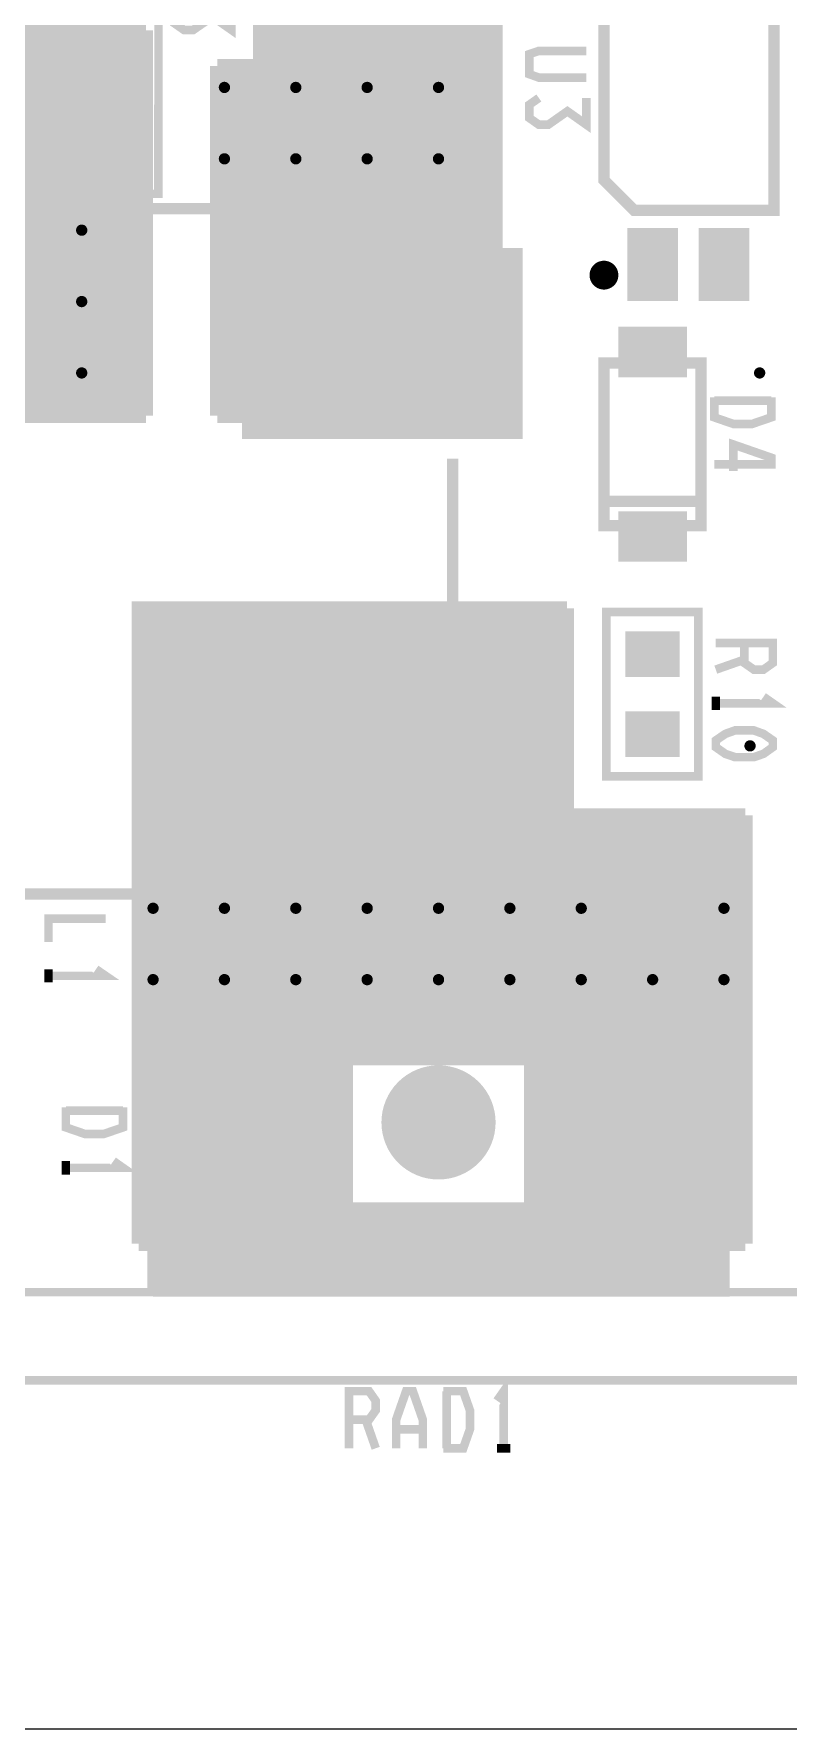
# Model space of a CAD drawing. Extents: x -5 to 112, y -5 to 71.
# Drawn here: x 19.47 to 32.89, y -5.08 to 25.08 of the extents above; entities that cross this region are included whole.
import ezdxf

# ---------------------------------------------------------------- set-up
doc = ezdxf.new("R2010")
doc.units = 0
doc.header["$MEASUREMENT"] = 0
doc.layers.get('0').update_dxf_attribs({"linetype": 'CONTINUOUS'})
for name, color, linetype in [('25-336-0_DRL', 6, 'CONTINUOUS'), ('25-336-0_SMT', 254, 'CONTINUOUS'), ('25-336-0_SST', 1, 'CONTINUOUS')]:
    doc.layers.add(name, color=color, linetype=linetype)

# ---------------------------------------------------------------- blocks, each defined once
blk = doc.blocks.new('ROUND_75')
at = {"const_width": 0.54991}
blk.add_lwpolyline([(-0.274954, 0, 1), (0.274954, 0, 1)], format="xyb", close=True, dxfattribs=at)
blk = doc.blocks.new('ROUND_79')
at = {"const_width": 0.10033}
blk.add_lwpolyline([(-0.050164, 0, 1), (0.050164, 0, 1)], format="xyb", close=True, dxfattribs=at)
blk = doc.blocks.new('ROUND_82')
at = {"const_width": 0.10033}
blk.add_lwpolyline([(-0.050164, 0, 1), (0.050164, 0, 1)], format="xyb", close=True, dxfattribs=at)
blk = doc.blocks.new('RECTANGLE_2')
blk.add_solid([(0.4826, 0.4064), (0.4826, -0.4064), (-0.4826, 0.4064), (-0.4826, -0.4064)])
blk = doc.blocks.new('ROUND_14')
at = {"const_width": 1.016}
blk.add_lwpolyline([(-0.508, 0, 1), (0.508, 0, 1)], format="xyb", close=True, dxfattribs=at)
blk = doc.blocks.new('RECTANGLE_16')
blk.add_solid([(1.3716, 1.0795), (1.3716, -1.0795), (-1.3716, 1.0795), (-1.3716, -1.0795)])
blk = doc.blocks.new('RECTANGLE_17')
blk.add_solid([(0.6096, 0.44958), (0.6096, -0.44958), (-0.6096, 0.44958), (-0.6096, -0.44958)])
blk = doc.blocks.new('RECTANGLE_36')
blk.add_solid([(2.49936, 1.69926), (2.49936, -1.69926), (-2.49936, 1.69926), (-2.49936, -1.69926)])
blk = doc.blocks.new('RECTANGLE_49')
blk.add_solid([(0.44958, 0.65024), (0.44958, -0.65024), (-0.44958, 0.65024), (-0.44958, -0.65024)])

msp = doc.modelspace()

# ---------------------------------------------------------------- linework, layer by layer
at = {"layer": '25-336-0_DRL'}
msp.add_line((111.76, -5.08), (-5.08, -5.08), dxfattribs=at)
at = {"layer": '25-336-0_SMT', "const_width": 0.254}
for points in [[(27.686, 36.957), (27.686, 18.288), (22.733, 18.288)], [(23.5204, 36.957), (23.5204, 18.288)], [(23.749, 36.957), (23.749, 18.288)], [(23.9776, 36.957), (23.9776, 18.288)], [(24.2062, 36.957), (24.2062, 18.288)], [(24.4348, 36.957), (24.4348, 18.288)], [(24.6634, 36.957), (24.6634, 18.288)], [(24.892, 36.957), (24.892, 18.288)], [(25.1206, 36.957), (25.1206, 18.288)], [(25.3492, 36.957), (25.3492, 18.288)], [(25.5778, 36.957), (25.5778, 18.288)], [(25.8064, 36.957), (25.8064, 18.288)], [(26.035, 36.957), (26.035, 18.288)], [(26.2636, 36.957), (26.2636, 18.288)], [(26.4922, 36.957), (26.4922, 18.288)], [(26.7208, 36.957), (26.7208, 18.288)], [(26.9494, 36.957), (26.9494, 18.288)], [(27.178, 36.957), (27.178, 18.288)], [(27.4066, 36.957), (27.4066, 18.288)], [(27.6352, 36.957), (27.6352, 18.288)], [(23.495, 27.432), (23.495, 24.511)], [(21.463, 25.146), (17.907, 25.146), (17.907, 24.13), (-3.556, 24.13), (-3.556, 5.08)], [(21.463, 24.9174), (17.907, 24.9174)], [(19.4056, 25.146), (19.4056, 18.288)], [(19.6342, 25.146), (19.6342, 18.288)], [(19.8628, 25.146), (19.8628, 18.288)], [(20.0914, 25.146), (20.0914, 18.288)], [(20.32, 25.146), (20.32, 18.288)], [(20.5486, 25.146), (20.5486, 18.288)], [(20.7772, 25.146), (20.7772, 18.288)], [(21.0058, 25.146), (21.0058, 18.288)], [(21.2344, 25.146), (21.2344, 18.288)], [(21.463, 25.146), (21.463, 18.288)], [(27.686, 25.019), (23.495, 25.019)], [(21.463, 24.6888), (17.907, 24.6888)], [(27.686, 24.7904), (23.495, 24.7904)], [(21.463, 24.4602), (17.907, 24.4602)], [(22.733, 24.511), (22.733, 18.288)], [(23.495, 24.511), (22.733, 24.511)], [(27.686, 24.3332), (22.733, 24.3332)], [(22.8346, 24.511), (22.8346, 18.288)], [(23.0632, 24.511), (23.0632, 18.288)], [(23.2918, 24.511), (23.2918, 18.288)], [(27.686, 24.5618), (23.495, 24.5618)], [(21.463, 24.2316), (17.907, 24.2316)], [(27.686, 24.1046), (22.733, 24.1046)], [(21.463, 24.003), (-3.556, 24.003)], [(21.463, 23.7744), (-3.556, 23.7744)], [(27.686, 23.876), (22.733, 23.876)], [(21.463, 23.5458), (-3.556, 23.5458)], [(27.686, 23.6474), (22.733, 23.6474)], [(27.686, 23.4188), (22.733, 23.4188)], [(21.463, 23.3172), (-3.556, 23.3172)], [(27.686, 23.1902), (22.733, 23.1902)], [(21.463, 23.0886), (-3.556, 23.0886)], [(21.463, 22.86), (-3.556, 22.86)], [(27.686, 22.9616), (22.733, 22.9616)], [(21.463, 22.6314), (-3.556, 22.6314)], [(27.686, 22.733), (22.733, 22.733)], [(27.686, 22.5044), (22.733, 22.5044)], [(21.463, 22.4028), (-3.556, 22.4028)], [(27.686, 22.2758), (22.733, 22.2758)], [(21.463, 22.1742), (-3.556, 22.1742)], [(21.463, 21.9456), (-3.556, 21.9456)], [(27.686, 22.0472), (22.733, 22.0472)], [(21.463, 21.717), (-3.556, 21.717)], [(27.686, 21.8186), (22.733, 21.8186)], [(21.463, 21.4884), (-3.556, 21.4884)], [(27.686, 21.59), (22.733, 21.59)], [(27.686, 21.3614), (22.733, 21.3614)], [(21.463, 21.2598), (-3.556, 21.2598)], [(21.463, 21.0312), (-3.556, 21.0312)], [(27.686, 21.1328), (22.733, 21.1328)], [(21.463, 20.8026), (-3.556, 20.8026)], [(27.686, 20.9042), (22.733, 20.9042)], [(21.463, 20.574), (-3.556, 20.574)], [(27.686, 20.6756), (22.733, 20.6756)], [(27.686, 20.447), (22.733, 20.447)], [(21.463, 20.3454), (-3.556, 20.3454)], [(21.463, 20.1168), (-3.556, 20.1168)], [(27.686, 20.2184), (22.733, 20.2184)], [(21.463, 19.8882), (-3.556, 19.8882)], [(27.686, 19.9898), (22.733, 19.9898)], [(21.463, 19.6596), (-3.556, 19.6596)], [(27.686, 19.7612), (22.733, 19.7612)], [(27.686, 19.5326), (22.733, 19.5326)], [(21.463, 19.431), (-3.556, 19.431)], [(21.463, 19.2024), (-3.556, 19.2024)], [(27.686, 19.304), (22.733, 19.304)], [(21.463, 18.9738), (-3.556, 18.9738)], [(27.686, 19.0754), (22.733, 19.0754)], [(21.463, 18.7452), (-3.556, 18.7452)], [(27.686, 18.8468), (22.733, 18.8468)], [(27.686, 18.6182), (22.733, 18.6182)], [(21.463, 18.5166), (-3.556, 18.5166)], [(21.463, 18.288), (12.065, 18.288)], [(27.686, 18.3896), (22.733, 18.3896)], [(28.956, 14.859), (21.336, 14.859), (21.336, 6.604)], [(21.4376, 14.859), (21.4376, 3.556)], [(21.6662, 14.859), (21.6662, 3.556)], [(21.8948, 14.859), (21.8948, 3.556)], [(22.1234, 14.859), (22.1234, 3.556)], [(22.352, 14.859), (22.352, 3.556)], [(22.5806, 14.859), (22.5806, 3.556)], [(22.8092, 14.859), (22.8092, 3.556)], [(23.0378, 14.859), (23.0378, 3.556)], [(23.2664, 14.859), (23.2664, 3.556)], [(23.495, 14.859), (23.495, 3.556)], [(23.7236, 14.859), (23.7236, 3.556)], [(23.9522, 14.859), (23.9522, 3.556)], [(24.1808, 14.859), (24.1808, 3.556)], [(24.4094, 14.859), (24.4094, 3.556)], [(24.638, 14.859), (24.638, 3.556)], [(24.8666, 14.859), (24.8666, 3.556)], [(25.0952, 14.859), (25.0952, 6.858)], [(25.3238, 14.859), (25.3238, 6.858)], [(25.5524, 14.859), (25.5524, 6.858)], [(25.781, 14.859), (25.781, 6.858)], [(26.0096, 14.859), (26.0096, 6.858)], [(26.2382, 14.859), (26.2382, 6.858)], [(26.4668, 14.859), (26.4668, 6.858)], [(26.6954, 14.859), (26.6954, 6.858)], [(26.924, 14.859), (26.924, 6.858)], [(27.1526, 14.859), (27.1526, 6.858)], [(27.3812, 14.859), (27.3812, 6.858)], [(27.6098, 14.859), (27.6098, 6.858)], [(27.8384, 14.859), (27.8384, 6.858)], [(28.067, 14.859), (28.067, 6.858)], [(28.2956, 14.859), (28.2956, 6.858)], [(28.5242, 14.859), (28.5242, 3.556)], [(28.7528, 14.859), (28.7528, 3.556)], [(28.956, 14.859), (28.956, 11.176)], [(28.956, 14.6304), (21.336, 14.6304)], [(28.956, 14.4018), (21.336, 14.4018)], [(28.956, 14.1732), (21.336, 14.1732)], [(28.956, 13.9446), (21.336, 13.9446)], [(28.956, 13.716), (21.336, 13.716)], [(28.956, 13.4874), (21.336, 13.4874)], [(28.956, 13.2588), (21.336, 13.2588)], [(28.956, 13.0302), (21.336, 13.0302)], [(28.956, 12.8016), (21.336, 12.8016)], [(28.956, 12.573), (21.336, 12.573)], [(28.956, 12.3444), (21.336, 12.3444)], [(28.956, 12.1158), (21.336, 12.1158)], [(28.956, 11.8872), (21.336, 11.8872)], [(28.956, 11.6586), (21.336, 11.6586)], [(28.956, 11.43), (21.336, 11.43)], [(28.956, 11.2014), (21.336, 11.2014)], [(32.131, 11.176), (28.956, 11.176)], [(28.9814, 11.176), (28.9814, 3.556)], [(29.21, 11.176), (29.21, 3.556)], [(29.4386, 11.176), (29.4386, 3.556)], [(29.6672, 11.176), (29.6672, 3.556)], [(29.8958, 11.176), (29.8958, 3.556)], [(30.1244, 11.176), (30.1244, 3.556)], [(30.353, 11.176), (30.353, 3.556)], [(30.5816, 11.176), (30.5816, 3.556)], [(30.8102, 11.176), (30.8102, 3.556)], [(31.0388, 11.176), (31.0388, 3.556)], [(31.2674, 11.176), (31.2674, 3.556)], [(31.496, 11.176), (31.496, 3.556)], [(31.7246, 11.176), (31.7246, 3.556)], [(31.9532, 11.176), (31.9532, 3.556)], [(32.131, 11.176), (32.131, 3.556)], [(32.131, 10.9728), (21.336, 10.9728)], [(32.131, 10.7442), (21.336, 10.7442)], [(32.131, 10.5156), (21.336, 10.5156)], [(32.131, 10.287), (21.336, 10.287)], [(32.131, 10.0584), (21.336, 10.0584)], [(32.131, 9.8298), (21.336, 9.8298)], [(32.131, 9.6012), (21.336, 9.6012)], [(32.131, 9.3726), (21.336, 9.3726)], [(32.131, 9.144), (21.336, 9.144)], [(32.131, 8.9154), (21.336, 8.9154)], [(32.131, 8.6868), (21.336, 8.6868)], [(32.131, 8.4582), (21.336, 8.4582)], [(32.131, 8.2296), (21.336, 8.2296)], [(32.131, 8.001), (21.336, 8.001)], [(32.131, 7.7724), (21.336, 7.7724)], [(32.131, 7.5438), (21.336, 7.5438)], [(32.131, 7.3152), (21.336, 7.3152)], [(32.131, 7.0866), (21.336, 7.0866)], [(25.019, 6.858), (21.336, 6.858)], [(25.019, 6.858), (25.019, 3.556)], [(28.321, 6.858), (25.019, 6.858)], [(28.321, 6.858), (28.321, 3.556)], [(32.131, 6.858), (28.321, 6.858)], [(25.019, 6.6294), (21.336, 6.6294)], [(21.336, 6.604), (21.336, 3.556)], [(32.131, 6.6294), (28.321, 6.6294)], [(25.019, 6.4008), (21.336, 6.4008)], [(32.131, 6.4008), (28.321, 6.4008)], [(25.019, 6.1722), (21.336, 6.1722)], [(25.019, 5.9436), (21.336, 5.9436)], [(32.131, 6.1722), (28.321, 6.1722)], [(32.131, 5.9436), (28.321, 5.9436)], [(25.019, 5.715), (21.336, 5.715)], [(32.131, 5.715), (28.321, 5.715)], [(25.019, 5.4864), (21.336, 5.4864)], [(32.131, 5.4864), (28.321, 5.4864)], [(25.019, 5.2578), (21.336, 5.2578)], [(25.019, 5.0292), (21.336, 5.0292)], [(32.131, 5.2578), (28.321, 5.2578)], [(32.131, 5.0292), (28.321, 5.0292)], [(25.019, 4.8006), (21.336, 4.8006)], [(32.131, 4.8006), (28.321, 4.8006)], [(25.019, 4.572), (21.336, 4.572)], [(32.131, 4.572), (28.321, 4.572)], [(25.019, 4.3434), (21.336, 4.3434)], [(25.019, 4.1148), (21.336, 4.1148)], [(32.131, 4.3434), (28.321, 4.3434)], [(32.131, 4.1148), (28.321, 4.1148)], [(25.019, 3.8862), (21.336, 3.8862)], [(32.131, 3.8862), (28.321, 3.8862)], [(25.019, 3.6576), (21.336, 3.6576)], [(25.019, 3.556), (21.336, 3.556)], [(32.131, 3.6576), (28.321, 3.6576)], [(32.131, 3.556), (28.321, 3.556)]]:
    msp.add_lwpolyline(points, dxfattribs=at)
at = {"layer": '25-336-0_SST'}
for points, const_width in [([(17.68856, 28.22956), (17.68602, 23.876), (17.68602, 22.2377), (21.68398, 22.2377), (21.6916, 29.3624), (21.2344, 29.8196), (18.034, 29.8196), (17.6784, 29.3878), (17.68856, 28.22956)], 0.1524), ([(29.6164, 22.479), (29.6164, 26.289), (32.639, 26.289), (32.639, 21.9456), (30.1498, 21.9456), (29.6164, 22.479)], 0.20066), ([(22.13864, 25.6286), (21.96846, 25.50922), (21.96846, 25.273), (22.13864, 25.15362), (22.30628, 25.15362), (22.64664, 25.38984), (22.98446, 25.15362), (22.98446, 25.6286)], 0.1524), ([(29.30144, 24.30526), (28.45562, 24.30526), (28.28544, 24.36622), (28.28544, 24.72182), (28.45562, 24.78024), (29.30144, 24.78024)], 0.1524), ([(28.45562, 23.94204), (28.28544, 23.82266), (28.28544, 23.58644), (28.45562, 23.46706), (28.62326, 23.46706), (28.96362, 23.70582), (29.30144, 23.46706), (29.30144, 23.94204)], 0.1524), ([(26.924, 21.463), (26.924, 21.971), (13.716, 21.971), (13.716, 21.463)], 0.20066), ([(29.78404, 20.84832), (29.44368, 20.84832)], 0.1524), ([(29.53512, 20.95246), (29.53512, 20.62734)], 0.1524), ([(29.67228, 20.96008), (29.67228, 20.61972)], 0.1524), ([(29.77642, 20.71116), (29.4513, 20.71116)], 0.1524), ([(31.3436, 16.3576), (31.3436, 16.3322), (29.6164, 16.3322), (29.6164, 19.2278), (31.3436, 19.2278), (31.3436, 16.3576)], 0.20066), ([(31.57728, 18.61566), (31.57728, 18.26006), (31.9151, 18.14322), (32.25292, 18.14322), (32.59328, 18.26006), (32.59328, 18.61566)], 0.1524), ([(31.57728, 18.55724), (32.59328, 18.55724)], 0.1524), ([(31.9151, 17.30502), (31.9151, 17.77746), (32.59328, 17.54124), (32.59328, 17.42186), (31.57728, 17.42186)], 0.1524), ([(26.924, 17.526), (26.924, 14.224)], 0.20066), ([(31.3182, 16.764), (29.6672, 16.764)], 0.20066), ([(29.6545, 14.7955), (29.6545, 11.8745), (31.2928, 11.8745), (31.2928, 14.7955), (29.6545, 14.7955)], 0.1524), ([(32.11237, 14.24593), (32.11237, 13.89033), (32.28255, 13.77095), (32.45273, 13.77095), (32.62037, 13.89033), (32.62037, 14.24593), (31.60437, 14.24593)], 0.1524), ([(32.11237, 13.94875), (31.60437, 13.77095)], 0.1524), ([(31.60437, 13.05213), (31.60437, 13.28835)], 0.1524), ([(31.60437, 13.17151), (32.62037, 13.17151), (32.45273, 13.28835)], 0.1524), ([(31.60437, 12.51111), (31.77455, 12.62795), (31.94473, 12.68891), (32.28255, 12.68891), (32.45273, 12.62795), (32.62037, 12.51111), (32.62037, 12.39173), (32.45273, 12.27235), (32.28255, 12.21393), (31.94473, 12.21393), (31.77455, 12.27235), (31.60437, 12.39173), (31.60437, 12.51111)], 0.1524), ([(26.924, 10.287), (26.924, 9.779), (13.716, 9.779), (13.716, 10.287)], 0.20066), ([(19.72818, 8.92302), (19.72818, 9.33958), (20.74418, 9.33958)], 0.1524), ([(19.72818, 8.2042), (19.72818, 8.44042)], 0.1524), ([(19.72818, 8.32358), (20.74418, 8.32358), (20.574, 8.44042)], 0.1524), ([(18.43024, 7.7597), (18.72996, 2.69494), (34.61004, 2.69494), (34.90976, 7.7597)], 0.1524), ([(21.59, 3.175), (21.59, 6.985), (22.225, 7.62), (31.115, 7.62), (31.75, 6.985), (31.75, 3.175), (21.59, 3.175)], 0.2032), ([(20.03806, 5.9817), (20.03806, 5.6261), (20.37588, 5.50926), (20.7137, 5.50926), (21.05406, 5.6261), (21.05406, 5.9817)], 0.1524), ([(20.03806, 5.92328), (21.05406, 5.92328)], 0.1524), ([(20.03806, 4.7879), (20.03806, 5.02666)], 0.1524), ([(20.03806, 4.90728), (21.05406, 4.90728), (20.88388, 5.02666)], 0.1524), ([(21.59, 4.191), (31.75, 4.191)], 0.2032), ([(31.75, 4.191), (31.75, 2.71526), (21.59, 2.71526)], 0.2032), ([(21.59, 4.191), (21.59, 2.71526)], 0.2032), ([(31.75, 4.191), (21.59, 4.191)], 0.2032), ([(21.78304, 4.191), (21.78304, 2.71526)], 0.2032), ([(21.96592, 4.191), (21.96592, 2.71526)], 0.2032), ([(22.1488, 4.191), (22.1488, 2.71526)], 0.2032), ([(22.33168, 4.191), (22.33168, 2.71526)], 0.2032), ([(22.51456, 4.191), (22.51456, 2.71526)], 0.2032), ([(22.69744, 4.191), (22.69744, 2.71526)], 0.2032), ([(22.88032, 4.191), (22.88032, 2.71526)], 0.2032), ([(23.0632, 4.191), (23.0632, 2.71526)], 0.2032), ([(23.24608, 4.191), (23.24608, 2.71526)], 0.2032), ([(23.42896, 4.191), (23.42896, 2.71526)], 0.2032), ([(23.61184, 4.191), (23.61184, 2.71526)], 0.2032), ([(23.79472, 4.191), (23.79472, 2.71526)], 0.2032), ([(23.9776, 4.191), (23.9776, 2.71526)], 0.2032), ([(24.16048, 4.191), (24.16048, 2.71526)], 0.2032), ([(24.34336, 4.191), (24.34336, 2.71526)], 0.2032), ([(24.52624, 4.191), (24.52624, 2.71526)], 0.2032), ([(24.70912, 4.191), (24.70912, 2.71526)], 0.2032), ([(24.892, 4.191), (24.892, 2.71526)], 0.2032), ([(25.07488, 4.191), (25.07488, 2.71526)], 0.2032), ([(25.25776, 4.191), (25.25776, 2.71526)], 0.2032), ([(25.44064, 4.191), (25.44064, 2.71526)], 0.2032), ([(25.62352, 4.191), (25.62352, 2.71526)], 0.2032), ([(25.8064, 4.191), (25.8064, 2.71526)], 0.2032), ([(25.98928, 4.191), (25.98928, 2.71526)], 0.2032), ([(26.17216, 4.191), (26.17216, 2.71526)], 0.2032), ([(26.35504, 4.191), (26.35504, 2.71526)], 0.2032), ([(26.53792, 4.191), (26.53792, 2.71526)], 0.2032), ([(26.7208, 4.191), (26.7208, 2.71526)], 0.2032), ([(26.90368, 4.191), (26.90368, 2.71526)], 0.2032), ([(27.08656, 4.191), (27.08656, 2.71526)], 0.2032), ([(27.26944, 4.191), (27.26944, 2.71526)], 0.2032), ([(27.45232, 4.191), (27.45232, 2.71526)], 0.2032), ([(27.6352, 4.191), (27.6352, 2.71526)], 0.2032), ([(27.81808, 4.191), (27.81808, 2.71526)], 0.2032), ([(28.00096, 4.191), (28.00096, 2.71526)], 0.2032), ([(28.18384, 4.191), (28.18384, 2.71526)], 0.2032), ([(28.36672, 4.191), (28.36672, 2.71526)], 0.2032), ([(28.5496, 4.191), (28.5496, 2.71526)], 0.2032), ([(28.73248, 4.191), (28.73248, 2.71526)], 0.2032), ([(28.91536, 4.191), (28.91536, 2.71526)], 0.2032), ([(29.09824, 4.191), (29.09824, 2.71526)], 0.2032), ([(29.28112, 4.191), (29.28112, 2.71526)], 0.2032), ([(29.464, 4.191), (29.464, 2.71526)], 0.2032), ([(29.64688, 4.191), (29.64688, 2.71526)], 0.2032), ([(29.82976, 4.191), (29.82976, 2.71526)], 0.2032), ([(30.01264, 4.191), (30.01264, 2.71526)], 0.2032), ([(30.19552, 4.191), (30.19552, 2.71526)], 0.2032), ([(30.3784, 4.191), (30.3784, 2.71526)], 0.2032), ([(30.56128, 4.191), (30.56128, 2.71526)], 0.2032), ([(30.74416, 4.191), (30.74416, 2.71526)], 0.2032), ([(30.92704, 4.191), (30.92704, 2.71526)], 0.2032), ([(31.10992, 4.191), (31.10992, 2.71526)], 0.2032), ([(31.2928, 4.191), (31.2928, 2.71526)], 0.2032), ([(31.47568, 4.191), (31.47568, 2.71526)], 0.2032), ([(31.65856, 4.191), (31.65856, 2.71526)], 0.2032), ([(31.75, 4.00558), (21.59, 4.00558)], 0.2032), ([(31.75, 3.8227), (21.59, 3.8227)], 0.2032), ([(31.75, 3.63982), (21.59, 3.63982)], 0.2032), ([(31.75, 3.45694), (21.59, 3.45694)], 0.2032), ([(31.75, 3.27406), (21.59, 3.27406)], 0.2032), ([(31.75, 3.09118), (21.59, 3.09118)], 0.2032), ([(31.75, 2.9083), (21.59, 2.9083)], 0.2032), ([(34.90976, -3.93954), (34.61004, 1.12522), (18.72996, 1.12522), (18.43024, -3.93954)], 0.1524), ([(25.07742, 0.42418), (25.43302, 0.42418), (25.5524, 0.59182), (25.5524, 0.762), (25.43302, 0.93218), (25.07742, 0.93218), (25.07742, -0.08382)], 0.1524), ([(26.3906, -0.08382), (26.3906, 0.42418), (26.2128, 0.93218), (26.09342, 0.93218), (25.91562, 0.42418), (25.91562, -0.08382)], 0.1524), ([(26.75382, -0.08382), (27.10942, -0.08382), (27.2288, 0.254), (27.2288, 0.59182), (27.10942, 0.93218), (26.75382, 0.93218)], 0.1524), ([(26.81478, -0.08382), (26.81478, 0.93218)], 0.1524), ([(27.83078, -0.08382), (27.83078, 0.93218), (27.7114, 0.762)], 0.1524), ([(25.3746, 0.42418), (25.5524, -0.08382)], 0.1524), ([(26.3906, 0.254), (25.91562, 0.254)], 0.1524), ([(27.94762, -0.08382), (27.7114, -0.08382)], 0.1524)]:
    msp.add_lwpolyline(points, dxfattribs=dict(at, const_width=const_width))
at = {"layer": '25-336-0_SST', "const_width": 0.1524}
for points in [[(29.61386, 20.97024, 0.4142136), (29.43352, 20.7899)], [(29.43352, 20.7899, 0.4142136), (29.61386, 20.60956)], [(29.7942, 20.7899, 0.4142136), (29.61386, 20.97024)], [(29.61386, 20.60956, 0.4142136), (29.7942, 20.7899)]]:
    msp.add_lwpolyline(points, format="xyb", dxfattribs=at)

# ---------------------------------------------------------------- block references
at = {"layer": '25-336-0_DRL'}
for name, p in [('ROUND_79', (22.86, 24.13)), ('ROUND_79', (24.13, 24.13)), ('ROUND_79', (25.4, 24.13)), ('ROUND_79', (26.67, 24.13)), ('ROUND_79', (22.86, 22.86)), ('ROUND_79', (24.13, 22.86)), ('ROUND_79', (25.4, 22.86)), ('ROUND_79', (26.67, 22.86)), ('ROUND_79', (20.32, 21.59)), ('ROUND_79', (20.32, 20.32)), ('ROUND_79', (20.32, 19.05)), ('ROUND_82', (32.385, 19.05)), ('ROUND_79', (32.21397, 12.41459)), ('ROUND_79', (21.59, 9.525)), ('ROUND_79', (22.86, 9.525)), ('ROUND_79', (24.13, 9.525)), ('ROUND_79', (25.4, 9.525)), ('ROUND_79', (26.67, 9.525)), ('ROUND_79', (27.94, 9.525)), ('ROUND_79', (29.21, 9.525)), ('ROUND_79', (31.75, 9.525)), ('ROUND_79', (21.59, 8.255)), ('ROUND_79', (22.86, 8.255)), ('ROUND_79', (24.13, 8.255)), ('ROUND_79', (25.4, 8.255)), ('ROUND_79', (26.67, 8.255)), ('ROUND_79', (27.94, 8.255)), ('ROUND_79', (29.21, 8.255)), ('ROUND_79', (30.48, 8.255)), ('ROUND_79', (31.75, 8.255)), ('ROUND_75', (24.13, 5.715)), ('ROUND_75', (26.67, 5.715)), ('ROUND_75', (29.21, 5.715))]:
    msp.add_blockref(name, p, dxfattribs=at)
at = {"layer": '25-336-0_SMT'}
for name, p in [('RECTANGLE_16', (19.685, 23.8252)), ('RECTANGLE_49', (30.48, 20.9804)), ('RECTANGLE_49', (31.75, 20.9804)), ('RECTANGLE_36', (25.66924, 19.57578)), ('RECTANGLE_17', (30.48, 19.42084)), ('RECTANGLE_17', (30.48, 16.13916)), ('RECTANGLE_2', (30.48, 14.0462)), ('RECTANGLE_36', (25.66924, 12.17422)), ('RECTANGLE_2', (30.48, 12.6238)), ('ROUND_14', (24.13, 5.715)), ('ROUND_14', (26.67, 5.715)), ('ROUND_14', (29.21, 5.715))]:
    msp.add_blockref(name, p, dxfattribs=at)

doc.saveas('drawing.dxf')
